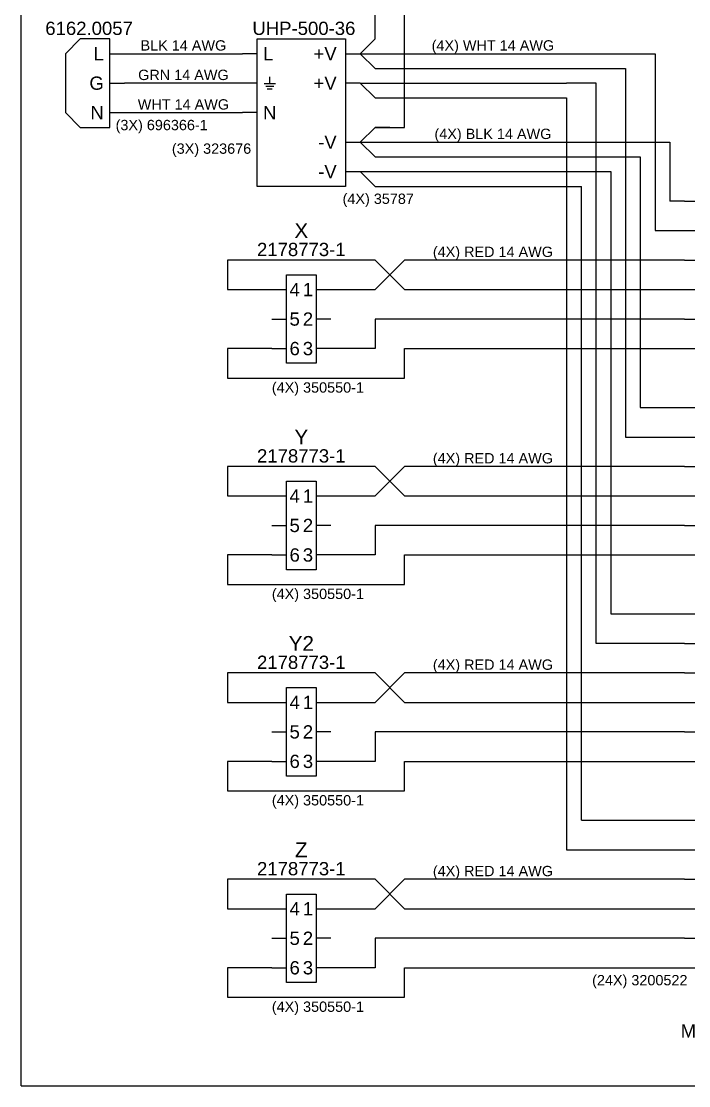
# Model space of a CAD drawing. Header units: inches. Extents: x 0 to 124, y 0 to 70.
# Drawn here: x 0 to 22.64, y 0 to 36.1 of the extents above; entities that cross this region are included whole.
import ezdxf
from ezdxf.enums import TextEntityAlignment as Align

# ---------------------------------------------------------------- set-up
doc = ezdxf.new("R2010")
doc.units = ezdxf.units.IN
doc.header["$MEASUREMENT"] = 0
doc.layers.get('0').update_dxf_attribs({"lineweight": 25, "true_color": 0xffffff})
for name, color, linetype, lineweight, true_color in [('0connections', 32, 'Continuous', 25, 0xc05d00), ('0refdes', 3, 'Continuous', 25, 0x00ff00), ('temp', 254, 'Continuous', 25, 0xe6e6e6)]:
    doc.layers.add(name, color=color, linetype=linetype, lineweight=lineweight, true_color=true_color)
doc.styles.add('textstyle11', font='')
doc.styles.add('textstyle12', font='')
doc.styles.add('textstyle13', font='')
doc.styles.add('textstyle14', font='')
doc.styles.add('textstyle15', font='')
doc.styles.add('textstyle16', font='')
doc.styles.add('textstyle17', font='')
doc.styles.add('textstyle18', font='')
doc.styles.add('textstyle19', font='')
doc.styles.add('textstyle20', font='')
doc.styles.add('textstyle21', font='')
doc.styles.add('textstyle22', font='')
doc.styles.add('textstyle23', font='')
doc.styles.add('textstyle24', font='')
doc.styles.add('textstyle25', font='')
doc.styles.add('textstyle26', font='')
doc.styles.add('textstyle27', font='')
doc.styles.add('textstyle28', font='')
doc.styles.add('textstyle29', font='')
doc.styles.add('textstyle30', font='')
doc.styles.add('textstyle31', font='')
doc.styles.add('textstyle32', font='')
doc.styles.add('textstyle33', font='')
doc.styles.add('textstyle34', font='')
doc.styles.add('textstyle460', font='')
doc.styles.add('textstyle461', font='')
doc.styles.add('textstyle462', font='')
doc.styles.add('textstyle463', font='')
doc.styles.add('textstyle464', font='')
doc.styles.add('textstyle472', font='')
doc.styles.add('textstyle476', font='')
doc.styles.add('textstyle477', font='')
doc.styles.add('textstyle48', font='')
doc.styles.add('textstyle49', font='')
doc.styles.add('textstyle50', font='')
doc.styles.add('textstyle51', font='')
doc.styles.add('textstyle52', font='')
doc.styles.add('textstyle53', font='')
doc.styles.add('textstyle54', font='')
doc.styles.add('textstyle55', font='')
doc.styles.add('textstyle554', font='')
doc.styles.add('textstyle559', font='')
doc.styles.add('textstyle560', font='')
doc.styles.add('textstyle561', font='')
doc.styles.add('textstyle625', font='')
doc.styles.add('textstyle627', font='')
doc.styles.add('textstyle632', font='')
doc.styles.add('textstyle633', font='')
doc.styles.add('textstyle634', font='')
doc.styles.add('textstyle640', font='')
doc.styles.add('textstyle662', font='')
doc.styles.add('textstyle663', font='')
doc.styles.add('textstyle664', font='')
doc.styles.add('textstyle665', font='')
doc.styles.get('textstyle11').set_extended_font_data('Arial')
doc.styles.get('textstyle12').set_extended_font_data('Arial')
doc.styles.get('textstyle13').set_extended_font_data('Arial')
doc.styles.get('textstyle14').set_extended_font_data('Arial')
doc.styles.get('textstyle15').set_extended_font_data('Arial')
doc.styles.get('textstyle16').set_extended_font_data('Arial')
doc.styles.get('textstyle17').set_extended_font_data('Arial')
doc.styles.get('textstyle18').set_extended_font_data('Arial')
doc.styles.get('textstyle19').set_extended_font_data('Arial')
doc.styles.get('textstyle20').set_extended_font_data('Arial')
doc.styles.get('textstyle21').set_extended_font_data('Arial')
doc.styles.get('textstyle22').set_extended_font_data('Arial')
doc.styles.get('textstyle23').set_extended_font_data('Arial')
doc.styles.get('textstyle24').set_extended_font_data('Arial')
doc.styles.get('textstyle25').set_extended_font_data('Arial')
doc.styles.get('textstyle26').set_extended_font_data('Arial')
doc.styles.get('textstyle27').set_extended_font_data('Arial')
doc.styles.get('textstyle28').set_extended_font_data('Arial')
doc.styles.get('textstyle29').set_extended_font_data('Arial')
doc.styles.get('textstyle30').set_extended_font_data('Arial')
doc.styles.get('textstyle31').set_extended_font_data('Arial')
doc.styles.get('textstyle32').set_extended_font_data('Arial')
doc.styles.get('textstyle33').set_extended_font_data('Arial')
doc.styles.get('textstyle34').set_extended_font_data('Arial')
doc.styles.get('textstyle460').set_extended_font_data('Arial')
doc.styles.get('textstyle461').set_extended_font_data('Arial')
doc.styles.get('textstyle462').set_extended_font_data('Arial')
doc.styles.get('textstyle463').set_extended_font_data('Arial')
doc.styles.get('textstyle464').set_extended_font_data('Arial')
doc.styles.get('textstyle472').set_extended_font_data('Arial')
doc.styles.get('textstyle476').set_extended_font_data('Arial')
doc.styles.get('textstyle477').set_extended_font_data('Arial')
doc.styles.get('textstyle48').set_extended_font_data('Arial')
doc.styles.get('textstyle49').set_extended_font_data('Arial')
doc.styles.get('textstyle50').set_extended_font_data('Arial')
doc.styles.get('textstyle51').set_extended_font_data('Arial')
doc.styles.get('textstyle52').set_extended_font_data('Arial')
doc.styles.get('textstyle53').set_extended_font_data('Arial')
doc.styles.get('textstyle54').set_extended_font_data('Arial')
doc.styles.get('textstyle55').set_extended_font_data('Arial')
doc.styles.get('textstyle554').set_extended_font_data('Arial')
doc.styles.get('textstyle559').set_extended_font_data('Arial')
doc.styles.get('textstyle560').set_extended_font_data('Arial')
doc.styles.get('textstyle561').set_extended_font_data('Arial')
doc.styles.get('textstyle625').set_extended_font_data('Arial')
doc.styles.get('textstyle627').set_extended_font_data('Arial')
doc.styles.get('textstyle632').set_extended_font_data('Arial')
doc.styles.get('textstyle633').set_extended_font_data('Arial')
doc.styles.get('textstyle634').set_extended_font_data('Arial')
doc.styles.get('textstyle640').set_extended_font_data('Arial')
doc.styles.get('textstyle662').set_extended_font_data('Arial')
doc.styles.get('textstyle663').set_extended_font_data('Arial')
doc.styles.get('textstyle664').set_extended_font_data('Arial')
doc.styles.get('textstyle665').set_extended_font_data('Arial')

# ---------------------------------------------------------------- blocks, each defined once
blk = doc.blocks.new('matenlock')
for p, q in [((-1, 0.5), (0, 0.5)), ((-1, -2.5), (-1, 0.5)), ((0, 0.5), (0, -2.5)), ((-1.5, 0), (-1, 0)), ((0, 0), (0.5, 0)), ((-1.5, -1), (-1, -1)), ((0.5, -1), (0, -1)), ((-1.5, -2), (-1, -2)), ((0.5, -2), (0, -2)), ((0, -2.5), (-1, -2.5))]:
    blk.add_line(p, q)
at = {"style": 'textstyle34'}
blk.add_text('2178773-1', height=0.45, dxfattribs=at).set_placement((-0.5, 1), align=Align.BOTTOM_CENTER)
for s, style, p in [('4', 'textstyle28', (-0.9, 0)), ('5', 'textstyle29', (-0.9, -1)), ('6', 'textstyle30', (-0.9, -2))]:
    blk.add_text(s, height=0.45, dxfattribs=dict(style=style)).set_placement(p, align=Align.MIDDLE_LEFT)
for s, style, p in [('1', 'textstyle31', (-0.1, 0)), ('2', 'textstyle32', (-0.1, -1)), ('3', 'textstyle33', (-0.1, -2))]:
    blk.add_text(s, height=0.45, dxfattribs=dict(style=style)).set_placement(p, align=Align.MIDDLE_RIGHT)
blk = doc.blocks.new('uhp500')
for p, q in [((0, 0.5), (3, 0.5)), ((0, -4.5), (0, 0.5)), ((3, 0.5), (3, -4.5)), ((0, 0), (-0.5, 0)), ((3, 0), (3.5, 0)), ((0, -1), (-0.5, -1)), ((3.5, -1), (3, -1)), ((0, -2), (-0.5, -2)), ((3, -3), (3.5, -3)), ((3, -4), (3.5, -4)), ((3, -4.5), (0, -4.5))]:
    blk.add_line(p, q)
at = {"style": 'textstyle55'}
blk.add_text(' UHP-500-36', height=0.45, dxfattribs=at).set_placement((1.5, 0.5), align=Align.BOTTOM_CENTER)
for s, style, p in [('L', 'textstyle48', (0.2, 0)), ('⏚', 'textstyle49', (0.2, -1)), ('N', 'textstyle50', (0.2, -2))]:
    blk.add_text(s, height=0.45, dxfattribs=dict(style=style)).set_placement(p, align=Align.MIDDLE_LEFT)
for s, style, p in [('+V', 'textstyle52', (2.7, 0)), ('+V', 'textstyle51', (2.7, -1)), ('-V', 'textstyle54', (2.7, -3)), ('-V', 'textstyle53', (2.7, -4))]:
    blk.add_text(s, height=0.45, dxfattribs=dict(style=style)).set_placement(p, align=Align.MIDDLE_RIGHT)
blk = doc.blocks.new('dm556t')
for p, q in [((4, 0.5), (0, 0.5)), ((0, 0.5), (0, -5.5)), ((4, -5.5), (4, 0.5)), ((-0.5, 0), (0, 0)), ((4, 0), (4.5, 0)), ((-0.5, -1), (0, -1)), ((4, -1), (4.5, -1)), ((-0.5, -2), (0, -2)), ((4, -2), (4.5, -2)), ((-0.5, -3), (0, -3)), ((4, -3), (4.5, -3)), ((-0.5, -4), (0, -4)), ((4, -4), (4.5, -4)), ((-0.5, -5), (0, -5)), ((4, -5), (4.5, -5)), ((0, -5.5), (4, -5.5))]:
    blk.add_line(p, q)
at = {"style": 'textstyle23'}
blk.add_text('DM556T', height=0.45, dxfattribs=at).set_placement((2, 0.5), align=Align.BOTTOM_CENTER)
for s, style, p in [('GND', 'textstyle17', (0.2, 0)), ('+V', 'textstyle18', (0.2, -1)), ('A+', 'textstyle19', (0.2, -2)), ('A-', 'textstyle20', (0.2, -3)), ('B+', 'textstyle21', (0.2, -4)), ('B-', 'textstyle22', (0.2, -5))]:
    blk.add_text(s, height=0.45, dxfattribs=dict(style=style)).set_placement(p, align=Align.MIDDLE_LEFT)
for s, style, p in [('PUL-', 'textstyle11', (3.8, 0)), ('PUL+', 'textstyle12', (3.8, -1)), ('DIR-', 'textstyle13', (3.8, -2)), ('DIR+', 'textstyle14', (3.8, -3)), ('ENA-', 'textstyle15', (3.8, -4)), ('ENA+', 'textstyle16', (3.8, -5))]:
    blk.add_text(s, height=0.45, dxfattribs=dict(style=style)).set_placement(p, align=Align.MIDDLE_RIGHT)
blk = doc.blocks.new('iecinlet')
for p, q in [((-1, 1.5), (-1.5, 1)), ((0, 1.5), (-1, 1.5)), ((0, -1.5), (0, 1.5)), ((-1.5, 1), (-1.5, -1)), ((0, 1), (0.5, 1)), ((0, 0), (0.5, 0)), ((-1.5, -1), (-1, -1.5)), ((0, -1), (0.5, -1)), ((-1, -1.5), (0, -1.5))]:
    blk.add_line(p, q)
at = {"style": 'textstyle27'}
blk.add_text('6162.0057', height=0.45, dxfattribs=at).set_placement((-0.7, 1.5), align=Align.BOTTOM_CENTER)
for s, style, p in [('L', 'textstyle24', (-0.2, 1)), ('G', 'textstyle26', (-0.2, 0)), ('N', 'textstyle25', (-0.2, -1))]:
    blk.add_text(s, height=0.45, dxfattribs=dict(style=style)).set_placement(p, align=Align.MIDDLE_RIGHT)

msp = doc.modelspace()

# ---------------------------------------------------------------- linework, layer by layer
at = {"layer": '0connections'}
for p, q in [((12, 35.5), (12, 37)), ((13, 32.5), (13, 37)), ((11.5, 35), (12, 35.5)), ((3.5, 35), (7.5, 35)), ((11.5, 35), (18.5, 35)), ((11.5, 35), (12, 34.5)), ((18.5, 35), (21.5, 35)), ((21.5, 35), (21.5, 29)), ((12, 34.5), (18.5, 34.5)), ((18.5, 34.5), (20.5, 34.5)), ((20.5, 34.5), (20.5, 22)), ((7.5, 34), (3.5, 34)), ((11.5, 34), (18.5, 34)), ((11.5, 34), (12, 33.5)), ((19.5, 34), (18.5, 34)), ((19.5, 15), (19.5, 34)), ((12, 33.5), (18.5, 33.5)), ((18.5, 33.5), (18.5, 8)), ((3.5, 33), (7.5, 33)), ((11.5, 32), (12, 32.5)), ((12.5, 32.5), (12, 32.5)), ((12, 32.5), (13, 32.5)), ((11.5, 32), (18.5, 32)), ((11.5, 32), (12, 31.5)), ((18.5, 32), (22, 32)), ((22, 32), (22, 30)), ((12, 31.5), (18.5, 31.5)), ((18.5, 31.5), (21, 31.5)), ((21, 31.5), (21, 23)), ((11.5, 31), (18.5, 31)), ((11.5, 31), (12, 30.5)), ((18.5, 31), (20, 31)), ((20, 31), (20, 16)), ((12, 30.5), (19, 30.5)), ((19, 9), (19, 30.5)), ((22.5, 30), (22, 30)), ((21.5, 29), (22.5, 29)), ((12, 28), (7, 28)), ((7, 28), (7, 27)), ((13, 27), (12, 28)), ((12, 27), (13, 28)), ((22.5, 28), (13, 28)), ((7, 27), (8.5, 27)), ((10.5, 27), (12, 27)), ((13, 27), (22.5, 27)), ((12, 26), (12, 25)), ((22.5, 26), (12, 26)), ((8.5, 25), (7, 25)), ((7, 25), (7, 24)), ((12, 25), (10.5, 25)), ((13, 24), (13, 25)), ((13, 25), (22.5, 25)), ((7, 24), (13, 24)), ((21, 23), (22.5, 23)), ((20.5, 22), (22.5, 22)), ((12, 21), (7, 21)), ((7, 21), (7, 20)), ((13, 20), (12, 21)), ((12, 20), (13, 21)), ((22.5, 21), (13, 21)), ((7, 20), (8.5, 20)), ((10.5, 20), (12, 20)), ((13, 20), (22.5, 20)), ((12, 19), (12, 18)), ((22.5, 19), (12, 19)), ((8.5, 18), (7, 18)), ((7, 18), (7, 17)), ((12, 18), (10.5, 18)), ((13, 17), (13, 18)), ((13, 18), (22.5, 18)), ((7, 17), (13, 17)), ((20, 16), (22.5, 16)), ((22.5, 15), (19.5, 15)), ((12, 14), (7, 14)), ((7, 14), (7, 13)), ((13, 13), (12, 14)), ((12, 13), (13, 14)), ((22.5, 14), (13, 14)), ((7, 13), (8.5, 13)), ((10.5, 13), (12, 13)), ((13, 13), (22.5, 13)), ((12, 12), (12, 11)), ((22.5, 12), (12, 12)), ((8.5, 11), (7, 11)), ((7, 11), (7, 10)), ((12, 11), (10.5, 11)), ((13, 10), (13, 11)), ((13, 11), (22.5, 11)), ((7, 10), (13, 10)), ((19, 9), (22.5, 9)), ((18.5, 8), (22.5, 8)), ((12, 7), (7, 7)), ((7, 7), (7, 6)), ((13, 6), (12, 7)), ((12, 6), (13, 7)), ((22.5, 7), (13, 7)), ((7, 6), (8.5, 6)), ((10.5, 6), (12, 6)), ((13, 6), (22.5, 6)), ((12, 5), (12, 4)), ((22.5, 5), (12, 5)), ((8.5, 4), (7, 4)), ((7, 4), (7, 3)), ((12, 4), (10.5, 4)), ((13, 3), (13, 4)), ((13, 4), (22.5, 4)), ((7, 3), (13, 3))]:
    msp.add_line(p, q, dxfattribs=at)
at = {"layer": 'temp'}
for q in [(0, 70), (54.091, 0)]:
    msp.add_line((0, 0), q, dxfattribs=at)

# ---------------------------------------------------------------- block references
for name, p in [('iecinlet', (3, 34)), ('uhp500', (8, 35)), ('dm556t', (23, 30)), ('matenlock', (10, 27)), ('dm556t', (23, 23)), ('matenlock', (10, 20)), ('dm556t', (23, 16)), ('matenlock', (10, 13)), ('dm556t', (23, 9)), ('matenlock', (10, 6))]:
    msp.add_blockref(name, p)

# ---------------------------------------------------------------- texts
at = {"style": 'textstyle640'}
msp.add_text('MRJR-5780-01', height=0.45, dxfattribs=at).set_placement((24.5, 1.5), align=Align.BOTTOM_CENTER)
at = {"layer": '0connections'}
for s, style, p in [('BLK 14 AWG', 'textstyle460', (5.5, 35)), ('(4X) WHT 14 AWG', 'textstyle476', (16, 35)), ('GRN 14 AWG', 'textstyle461', (5.5, 34)), ('WHT 14 AWG', 'textstyle462', (5.5, 33)), ('(4X) BLK 14 AWG', 'textstyle477', (16, 32)), ('(4X) RED 14 AWG', 'textstyle559', (16, 28)), ('(4X) RED 14 AWG', 'textstyle560', (16, 21)), ('(4X) RED 14 AWG', 'textstyle561', (16, 14)), ('(4X) RED 14 AWG', 'textstyle625', (16, 7))]:
    msp.add_text(s, height=0.35, dxfattribs=dict(at, style=style)).set_placement(p, align=Align.BOTTOM_CENTER)
for s, style, p in [('(3X) 696366-1', 'textstyle463', (3.2, 32.3)), ('(4X) 35787', 'textstyle472', (10.9, 29.8)), ('(4X) 350550-1', 'textstyle627', (8.5, 23.4)), ('(4X) 350550-1', 'textstyle632', (8.5, 16.4)), ('(4X) 350550-1', 'textstyle633', (8.5, 9.4)), ('(4X) 350550-1', 'textstyle634', (8.5, 2.4))]:
    msp.add_text(s, height=0.35, dxfattribs=dict(at, style=style)).set_placement(p, align=Align.BOTTOM_LEFT)
for s, style, p in [('(3X) 323676', 'textstyle464', (7.8, 31.5)), ('(24X) 3200522', 'textstyle554', (22.6, 3.3))]:
    msp.add_text(s, height=0.35, dxfattribs=dict(at, style=style)).set_placement(p, align=Align.BOTTOM_RIGHT)
at = {"layer": '0refdes'}
for s, style, p in [('X', 'textstyle662', (9.5, 28.6)), ('Y', 'textstyle663', (9.5, 21.6)), ('Y2', 'textstyle664', (9.5, 14.6)), ('Z', 'textstyle665', (9.5, 7.6))]:
    msp.add_text(s, height=0.5, dxfattribs=dict(at, style=style)).set_placement(p, align=Align.BOTTOM_CENTER)

doc.saveas('drawing.dxf')
